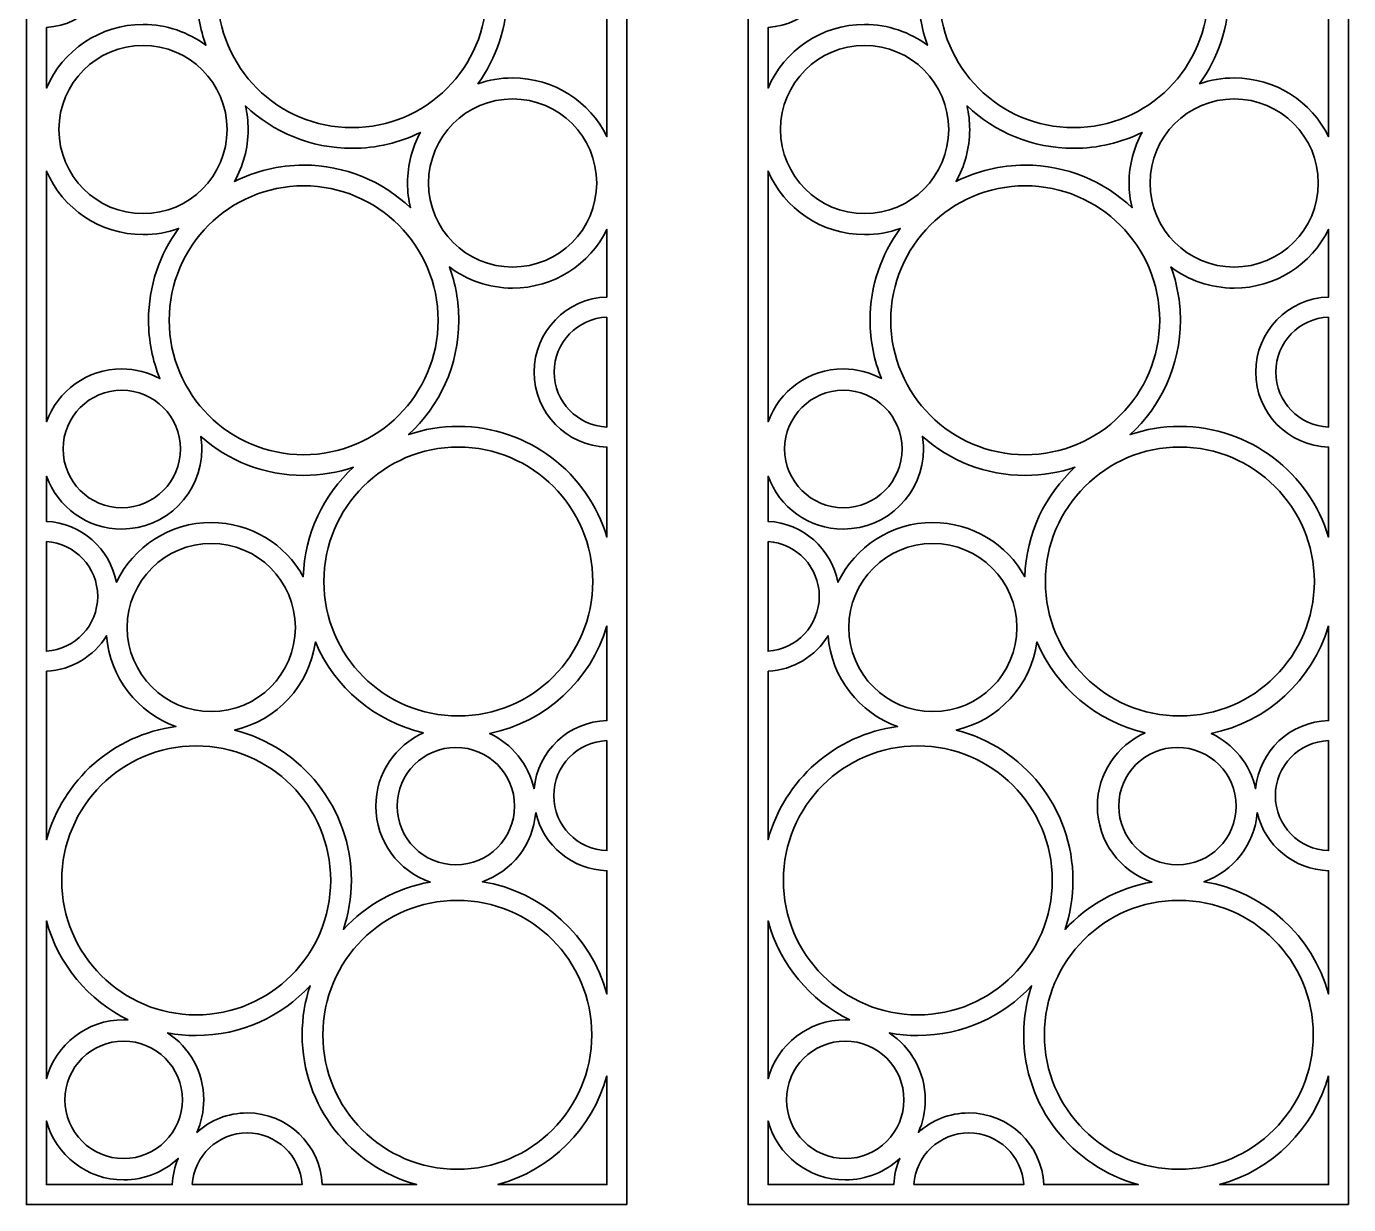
# Model space of a CAD drawing. Header units: centimetres. Extents: x -12.3 to -1.9, y -9.5 to 9.5.
# Drawn here: x -12.31 to -1.85, y -9.5 to -0.18 of the extents above; entities that cross this region are included whole.
import ezdxf

# ---------------------------------------------------------------- set-up
doc = ezdxf.new("R2010")
doc.units = ezdxf.units.CM
doc.header["$MEASUREMENT"] = 0
doc.layers.add('layer 1', color=7, linetype='Continuous')

msp = doc.modelspace()

# ---------------------------------------------------------------- linework, layer by layer
at = {"layer": 'layer 1', "color": 250, "lineweight": 35}
for points, knots in [([(-7.55811, -9.50001), (-7.55811, -9.50001), (-12.30811, -9.50001), (-12.30811, -9.50001), (-12.30811, -9.50001), (-12.30811, -9.50001), (-12.30811, 9.5), (-12.30811, 9.5), (-12.30811, 9.5), (-12.30811, 9.5), (-7.55811, 9.5), (-7.55811, 9.5), (-7.55811, 9.5), (-7.55811, 9.5), (-7.55811, -9.50001), (-7.55811, -9.50001)], [0, 0, 0, 0, 0.2, 0.2, 0.2, 0.2, 0.4, 0.4, 0.4, 0.4, 0.6, 0.6, 0.6, 0.6, 1, 1, 1, 1]), ([(-10.96457, 0.89737), (-11.53195, 0.89737), (-12.00944, 1.2827), (-12.14977, 1.80586), (-12.14977, 1.80586), (-12.14977, 1.80586), (-12.14977, 0.99446), (-12.14977, 0.99446), (-12.14977, 0.99446), (-11.84077, 0.97366), (-11.59647, 0.71638), (-11.59647, 0.40211), (-11.59647, 0.40211), (-11.59647, 0.08784), (-11.84077, -0.16944), (-12.14977, -0.19024), (-12.14977, -0.19024), (-12.14977, -0.19024), (-12.14977, -0.66884), (-12.14977, -0.66884), (-12.14977, -0.66884), (-12.02241, -0.37312), (-11.72836, -0.16602), (-11.38601, -0.16602), (-11.38601, -0.16602), (-11.19952, -0.16602), (-11.02736, -0.22746), (-10.88866, -0.3312), (-10.88866, -0.3312), (-10.93469, -0.20229), (-10.95983, -0.06344), (-10.95983, 0.08127), (-10.95983, 0.08127), (-10.95983, 0.4227), (-10.82026, 0.73158), (-10.59512, 0.95404), (-10.59512, 0.95404), (-10.71172, 0.91724), (-10.83583, 0.89737), (-10.96457, 0.89737)], [0, 0, 0, 0, 0.09090909, 0.09090909, 0.09090909, 0.09090909, 0.18181818, 0.18181818, 0.18181818, 0.18181818, 0.27272727, 0.27272727, 0.27272727, 0.27272727, 0.36363636, 0.36363636, 0.36363636, 0.36363636, 0.45454545, 0.45454545, 0.45454545, 0.45454545, 0.54545455, 0.54545455, 0.54545455, 0.54545455, 0.63636364, 0.63636364, 0.63636364, 0.63636364, 0.72727273, 0.72727273, 0.72727273, 0.72727273, 0.81818182, 0.81818182, 0.81818182, 0.81818182, 1, 1, 1, 1]), ([(-9.73274, -0.9822), (-10.31998, -0.9822), (-10.79622, -0.50597), (-10.79622, 0.08127), (-10.79622, 0.08127), (-10.79622, 0.66851), (-10.31998, 1.14474), (-9.73274, 1.14474), (-9.73274, 1.14474), (-9.1455, 1.14474), (-8.66927, 0.66851), (-8.66927, 0.08127), (-8.66927, 0.08127), (-8.66927, -0.50597), (-9.1455, -0.9822), (-9.73274, -0.9822)], [0, 0, 0, 0, 0.2, 0.2, 0.2, 0.2, 0.4, 0.4, 0.4, 0.4, 0.6, 0.6, 0.6, 0.6, 1, 1, 1, 1]), ([(-8.29112, 0.48226), (-8.40531, 0.48226), (-8.51245, 0.51251), (-8.60498, 0.56542), (-8.60498, 0.56542), (-8.5411, 0.41686), (-8.50566, 0.25321), (-8.50566, 0.08127), (-8.50566, 0.08127), (-8.50566, -0.18616), (-8.59131, -0.43359), (-8.73659, -0.63521), (-8.73659, -0.63521), (-8.65079, -0.60525), (-8.55861, -0.58891), (-8.46261, -0.58891), (-8.46261, -0.58891), (-8.13517, -0.58891), (-7.85194, -0.77836), (-7.71644, -1.05358), (-7.71644, -1.05358), (-7.71644, -1.05358), (-7.71644, 0.84918), (-7.71644, 0.84918), (-7.71644, 0.84918), (-7.81707, 0.63254), (-8.03656, 0.48226), (-8.29112, 0.48226)], [0, 0, 0, 0, 0.125, 0.125, 0.125, 0.125, 0.25, 0.25, 0.25, 0.25, 0.375, 0.375, 0.375, 0.375, 0.5, 0.5, 0.5, 0.5, 0.625, 0.625, 0.625, 0.625, 0.75, 0.75, 0.75, 0.75, 1, 1, 1, 1]), ([(-11.38601, -1.66227), (-11.75321, -1.66227), (-12.05101, -1.36448), (-12.05101, -0.99727), (-12.05101, -0.99727), (-12.05101, -0.63006), (-11.75321, -0.33227), (-11.38601, -0.33227), (-11.38601, -0.33227), (-11.0188, -0.33227), (-10.72101, -0.63006), (-10.72101, -0.99727), (-10.72101, -0.99727), (-10.72101, -1.36448), (-11.0188, -1.66227), (-11.38601, -1.66227)], [0, 0, 0, 0, 0.2, 0.2, 0.2, 0.2, 0.4, 0.4, 0.4, 0.4, 0.6, 0.6, 0.6, 0.6, 1, 1, 1, 1]), ([(-9.73274, -1.14582), (-10.05929, -1.14582), (-10.35605, -1.01816), (-10.57593, -0.81009), (-10.57593, -0.81009), (-10.56208, -0.87025), (-10.55476, -0.93291), (-10.55476, -0.99727), (-10.55476, -0.99727), (-10.55476, -1.14643), (-10.5941, -1.28641), (-10.66291, -1.40744), (-10.66291, -1.40744), (-10.49808, -1.3251), (-10.31217, -1.27869), (-10.11542, -1.27869), (-10.11542, -1.27869), (-9.78807, -1.27869), (-9.49063, -1.40696), (-9.27059, -1.61595), (-9.27059, -1.61595), (-9.28576, -1.55316), (-9.29386, -1.48761), (-9.29386, -1.42016), (-9.29386, -1.42016), (-9.29386, -1.27514), (-9.25666, -1.13878), (-9.19134, -1.02009), (-9.19134, -1.02009), (-9.35465, -1.10056), (-9.53841, -1.14582), (-9.73274, -1.14582)], [0, 0, 0, 0, 0.11111111, 0.11111111, 0.11111111, 0.11111111, 0.22222222, 0.22222222, 0.22222222, 0.22222222, 0.33333333, 0.33333333, 0.33333333, 0.33333333, 0.44444444, 0.44444444, 0.44444444, 0.44444444, 0.55555556, 0.55555556, 0.55555556, 0.55555556, 0.66666667, 0.66666667, 0.66666667, 0.66666667, 0.77777778, 0.77777778, 0.77777778, 0.77777778, 1, 1, 1, 1]), ([(-8.46261, -2.08516), (-8.82981, -2.08516), (-9.12761, -1.78737), (-9.12761, -1.42016), (-9.12761, -1.42016), (-9.12761, -1.05296), (-8.82981, -0.75516), (-8.46261, -0.75516), (-8.46261, -0.75516), (-8.0954, -0.75516), (-7.79761, -1.05296), (-7.79761, -1.42016), (-7.79761, -1.42016), (-7.79761, -1.78737), (-8.0954, -2.08516), (-8.46261, -2.08516)], [0, 0, 0, 0, 0.2, 0.2, 0.2, 0.2, 0.4, 0.4, 0.4, 0.4, 0.6, 0.6, 0.6, 0.6, 1, 1, 1, 1]), ([(-11.38601, -1.82852), (-11.72836, -1.82852), (-12.02241, -1.62142), (-12.14977, -1.32571), (-12.14977, -1.32571), (-12.14977, -1.32571), (-12.14977, -3.30899), (-12.14977, -3.30899), (-12.14977, -3.30899), (-12.06172, -3.06506), (-11.82816, -2.89064), (-11.55391, -2.89064), (-11.55391, -2.89064), (-11.44496, -2.89064), (-11.34242, -2.91817), (-11.25289, -2.96665), (-11.25289, -2.96665), (-11.31064, -2.82435), (-11.3425, -2.66878), (-11.3425, -2.50577), (-11.3425, -2.50577), (-11.3425, -2.23403), (-11.25407, -1.98291), (-11.10448, -1.77957), (-11.10448, -1.77957), (-11.1924, -1.81123), (-11.28719, -1.82852), (-11.38601, -1.82852)], [0, 0, 0, 0, 0.125, 0.125, 0.125, 0.125, 0.25, 0.25, 0.25, 0.25, 0.375, 0.375, 0.375, 0.375, 0.5, 0.5, 0.5, 0.5, 0.625, 0.625, 0.625, 0.625, 0.75, 0.75, 0.75, 0.75, 1, 1, 1, 1]), ([(-10.11542, -3.56924), (-10.70266, -3.56924), (-11.17889, -3.09301), (-11.17889, -2.50577), (-11.17889, -2.50577), (-11.17889, -1.91853), (-10.70266, -1.4423), (-10.11542, -1.4423), (-10.11542, -1.4423), (-9.52818, -1.4423), (-9.05195, -1.91853), (-9.05195, -2.50577), (-9.05195, -2.50577), (-9.05195, -3.09301), (-9.52818, -3.56924), (-10.11542, -3.56924)], [0, 0, 0, 0, 0.2, 0.2, 0.2, 0.2, 0.4, 0.4, 0.4, 0.4, 0.6, 0.6, 0.6, 0.6, 1, 1, 1, 1]), ([(-8.46261, -2.25141), (-8.65036, -2.25141), (-8.82357, -2.18911), (-8.96275, -2.08409), (-8.96275, -2.08409), (-8.91461, -2.21559), (-8.88834, -2.35762), (-8.88834, -2.50577), (-8.88834, -2.50577), (-8.88834, -2.86348), (-9.04152, -3.18545), (-9.28581, -3.40977), (-9.28581, -3.40977), (-9.16226, -3.36794), (-9.02992, -3.34519), (-8.89227, -3.34519), (-8.89227, -3.34519), (-8.33692, -3.34519), (-7.86769, -3.71436), (-7.71644, -4.2206), (-7.71644, -4.2206), (-7.71644, -4.2206), (-7.71644, -3.50923), (-7.71644, -3.50923), (-7.71644, -3.50923), (-8.03609, -3.49983), (-8.29242, -3.23768), (-8.29242, -2.91576), (-8.29242, -2.91576), (-8.29242, -2.59384), (-8.03609, -2.3317), (-7.71644, -2.3223), (-7.71644, -2.3223), (-7.71644, -2.3223), (-7.71644, -1.78676), (-7.71644, -1.78676), (-7.71644, -1.78676), (-7.85194, -2.06197), (-8.13517, -2.25141), (-8.46261, -2.25141)], [0, 0, 0, 0, 0.09090909, 0.09090909, 0.09090909, 0.09090909, 0.18181818, 0.18181818, 0.18181818, 0.18181818, 0.27272727, 0.27272727, 0.27272727, 0.27272727, 0.36363636, 0.36363636, 0.36363636, 0.36363636, 0.45454545, 0.45454545, 0.45454545, 0.45454545, 0.54545455, 0.54545455, 0.54545455, 0.54545455, 0.63636364, 0.63636364, 0.63636364, 0.63636364, 0.72727273, 0.72727273, 0.72727273, 0.72727273, 0.81818182, 0.81818182, 0.81818182, 0.81818182, 1, 1, 1, 1]), ([(-7.71644, -2.48074), (-7.94864, -2.49007), (-8.13409, -2.68128), (-8.13409, -2.91576), (-8.13409, -2.91576), (-8.13409, -3.15024), (-7.94864, -3.34146), (-7.71644, -3.35079), (-7.71644, -3.35079), (-7.71644, -3.35079), (-7.71644, -2.48074), (-7.71644, -2.48074)], [0, 0, 0, 0, 0.25, 0.25, 0.25, 0.25, 0.5, 0.5, 0.5, 0.5, 1, 1, 1, 1]), ([(-11.55391, -3.98842), (-11.81037, -3.98842), (-12.01835, -3.78044), (-12.01835, -3.52397), (-12.01835, -3.52397), (-12.01835, -3.26751), (-11.81037, -3.05953), (-11.55391, -3.05953), (-11.55391, -3.05953), (-11.29745, -3.05953), (-11.08947, -3.26751), (-11.08947, -3.52397), (-11.08947, -3.52397), (-11.08947, -3.78044), (-11.29745, -3.98842), (-11.55391, -3.98842)], [0, 0, 0, 0, 0.2, 0.2, 0.2, 0.2, 0.4, 0.4, 0.4, 0.4, 0.6, 0.6, 0.6, 0.6, 1, 1, 1, 1]), ([(-10.11542, -3.73286), (-10.42722, -3.73286), (-10.71184, -3.61644), (-10.92833, -3.42479), (-10.92833, -3.42479), (-10.92324, -3.45711), (-10.92058, -3.49023), (-10.92058, -3.52397), (-10.92058, -3.52397), (-10.92058, -3.8737), (-11.20419, -4.15731), (-11.55391, -4.15731), (-11.55391, -4.15731), (-11.82816, -4.15731), (-12.06172, -3.98289), (-12.14977, -3.73896), (-12.14977, -3.73896), (-12.14977, -3.73896), (-12.14977, -4.09654), (-12.14977, -4.09654), (-12.14977, -4.09654), (-11.87345, -4.1104), (-11.64687, -4.31327), (-11.59665, -4.57844), (-11.59665, -4.57844), (-11.46291, -4.29844), (-11.17711, -4.10492), (-10.84617, -4.10492), (-10.84617, -4.10492), (-10.53311, -4.10492), (-10.26046, -4.27811), (-10.11869, -4.53384), (-10.11869, -4.53384), (-10.10815, -4.1916), (-9.95739, -3.88462), (-9.72196, -3.66839), (-9.72196, -3.66839), (-9.84547, -3.7102), (-9.97781, -3.73286), (-10.11542, -3.73286)], [0, 0, 0, 0, 0.09090909, 0.09090909, 0.09090909, 0.09090909, 0.18181818, 0.18181818, 0.18181818, 0.18181818, 0.27272727, 0.27272727, 0.27272727, 0.27272727, 0.36363636, 0.36363636, 0.36363636, 0.36363636, 0.45454545, 0.45454545, 0.45454545, 0.45454545, 0.54545455, 0.54545455, 0.54545455, 0.54545455, 0.63636364, 0.63636364, 0.63636364, 0.63636364, 0.72727273, 0.72727273, 0.72727273, 0.72727273, 0.81818182, 0.81818182, 0.81818182, 0.81818182, 1, 1, 1, 1]), ([(-8.89227, -5.63575), (-9.47951, -5.63575), (-9.95574, -5.15952), (-9.95574, -4.57228), (-9.95574, -4.57228), (-9.95574, -3.98504), (-9.47951, -3.50881), (-8.89227, -3.50881), (-8.89227, -3.50881), (-8.30503, -3.50881), (-7.8288, -3.98504), (-7.8288, -4.57228), (-7.8288, -4.57228), (-7.8288, -5.15952), (-8.30503, -5.63575), (-8.89227, -5.63575)], [0, 0, 0, 0, 0.2, 0.2, 0.2, 0.2, 0.4, 0.4, 0.4, 0.4, 0.6, 0.6, 0.6, 0.6, 1, 1, 1, 1]), ([(-12.14977, -4.25518), (-11.92343, -4.2707), (-11.74456, -4.45925), (-11.74456, -4.68953), (-11.74456, -4.68953), (-11.74456, -4.91981), (-11.92343, -5.10837), (-12.14977, -5.12389), (-12.14977, -5.12389), (-12.14977, -5.12389), (-12.14977, -4.25518), (-12.14977, -4.25518)], [0, 0, 0, 0, 0.25, 0.25, 0.25, 0.25, 0.5, 0.5, 0.5, 0.5, 1, 1, 1, 1]), ([(-10.84617, -5.60117), (-11.21337, -5.60117), (-11.51117, -5.30338), (-11.51117, -4.93617), (-11.51117, -4.93617), (-11.51117, -4.56896), (-11.21337, -4.27117), (-10.84617, -4.27117), (-10.84617, -4.27117), (-10.47896, -4.27117), (-10.18117, -4.56896), (-10.18117, -4.93617), (-10.18117, -4.93617), (-10.18117, -5.30338), (-10.47896, -5.60117), (-10.84617, -5.60117)], [0, 0, 0, 0, 0.2, 0.2, 0.2, 0.2, 0.4, 0.4, 0.4, 0.4, 0.6, 0.6, 0.6, 0.6, 1, 1, 1, 1]), ([(-12.14977, -5.28252), (-11.94904, -5.27246), (-11.77456, -5.16263), (-11.67486, -5.00165), (-11.67486, -5.00165), (-11.64894, -5.33406), (-11.42738, -5.61162), (-11.12526, -5.71933), (-11.12526, -5.71933), (-11.61995, -5.78379), (-12.0221, -6.14301), (-12.14977, -6.61493), (-12.14977, -6.61493), (-12.14977, -6.61493), (-12.14977, -5.28252), (-12.14977, -5.28252)], [0, 0, 0, 0, 0.2, 0.2, 0.2, 0.2, 0.4, 0.4, 0.4, 0.4, 0.6, 0.6, 0.6, 0.6, 1, 1, 1, 1]), ([(-7.71644, -4.92396), (-7.84455, -5.35275), (-8.20078, -5.68319), (-8.64425, -5.77427), (-8.64425, -5.77427), (-8.46807, -5.85644), (-8.33594, -6.0173), (-8.2931, -6.21165), (-8.2931, -6.21165), (-8.26618, -5.91392), (-8.01941, -5.67953), (-7.71644, -5.6722), (-7.71644, -5.6722), (-7.71644, -5.6722), (-7.71644, -4.92396), (-7.71644, -4.92396)], [0, 0, 0, 0, 0.2, 0.2, 0.2, 0.2, 0.4, 0.4, 0.4, 0.4, 0.6, 0.6, 0.6, 0.6, 1, 1, 1, 1]), ([(-9.1663, -5.7686), (-9.5534, -5.68026), (-9.87088, -5.40883), (-10.02272, -5.05028), (-10.02272, -5.05028), (-10.06997, -5.39421), (-10.32767, -5.67112), (-10.6617, -5.74684), (-10.6617, -5.74684), (-10.13089, -5.88198), (-9.73817, -6.36322), (-9.73817, -6.93604), (-9.73817, -6.93604), (-9.73817, -7.07167), (-9.76024, -7.20215), (-9.80089, -7.32414), (-9.80089, -7.32414), (-9.62263, -7.13155), (-9.38341, -6.99619), (-9.11391, -6.94884), (-9.11391, -6.94884), (-9.36442, -6.86439), (-9.54488, -6.6275), (-9.54488, -6.34854), (-9.54488, -6.34854), (-9.54488, -6.08945), (-9.38919, -5.86668), (-9.1663, -5.7686)], [0, 0, 0, 0, 0.125, 0.125, 0.125, 0.125, 0.25, 0.25, 0.25, 0.25, 0.375, 0.375, 0.375, 0.375, 0.5, 0.5, 0.5, 0.5, 0.625, 0.625, 0.625, 0.625, 0.75, 0.75, 0.75, 0.75, 1, 1, 1, 1]), ([(-7.71644, -5.83062), (-7.95011, -5.83834), (-8.13725, -6.03023), (-8.13725, -6.26577), (-8.13725, -6.26577), (-8.13725, -6.50131), (-7.95011, -6.6932), (-7.71644, -6.70091), (-7.71644, -6.70091), (-7.71644, -6.70091), (-7.71644, -5.83062), (-7.71644, -5.83062)], [0, 0, 0, 0, 0.25, 0.25, 0.25, 0.25, 0.5, 0.5, 0.5, 0.5, 1, 1, 1, 1]), ([(-10.96525, -7.99951), (-11.55249, -7.99951), (-12.02872, -7.52328), (-12.02872, -6.93604), (-12.02872, -6.93604), (-12.02872, -6.3488), (-11.55249, -5.87256), (-10.96525, -5.87256), (-10.96525, -5.87256), (-10.37801, -5.87256), (-9.90178, -6.3488), (-9.90178, -6.93604), (-9.90178, -6.93604), (-9.90178, -7.52328), (-10.37801, -7.99951), (-10.96525, -7.99951)], [0, 0, 0, 0, 0.2, 0.2, 0.2, 0.2, 0.4, 0.4, 0.4, 0.4, 0.6, 0.6, 0.6, 0.6, 1, 1, 1, 1]), ([(-8.91155, -6.81299), (-9.16801, -6.81299), (-9.37599, -6.60501), (-9.37599, -6.34854), (-9.37599, -6.34854), (-9.37599, -6.09208), (-9.16801, -5.8841), (-8.91155, -5.8841), (-8.91155, -5.8841), (-8.65508, -5.8841), (-8.4471, -6.09208), (-8.4471, -6.34854), (-8.4471, -6.34854), (-8.4471, -6.60501), (-8.65508, -6.81299), (-8.91155, -6.81299)], [0, 0, 0, 0, 0.2, 0.2, 0.2, 0.2, 0.4, 0.4, 0.4, 0.4, 0.6, 0.6, 0.6, 0.6, 1, 1, 1, 1]), ([(-8.2803, -6.40003), (-8.30073, -6.65369), (-8.47067, -6.86518), (-8.70191, -6.9463), (-8.70191, -6.9463), (-8.22578, -7.02373), (-7.84155, -7.37524), (-7.71644, -7.83362), (-7.71644, -7.83362), (-7.71644, -7.83362), (-7.71644, -6.85933), (-7.71644, -6.85933), (-7.71644, -6.85933), (-7.99165, -6.85268), (-8.22049, -6.65868), (-8.2803, -6.40003)], [0, 0, 0, 0, 0.2, 0.2, 0.2, 0.2, 0.4, 0.4, 0.4, 0.4, 0.6, 0.6, 0.6, 0.6, 1, 1, 1, 1]), ([(-8.90026, -9.22083), (-9.4875, -9.22083), (-9.96373, -8.7446), (-9.96373, -8.15736), (-9.96373, -8.15736), (-9.96373, -7.57012), (-9.4875, -7.09389), (-8.90026, -7.09389), (-8.90026, -7.09389), (-8.31302, -7.09389), (-7.83678, -7.57012), (-7.83678, -8.15736), (-7.83678, -8.15736), (-7.83678, -8.7446), (-8.31302, -9.22083), (-8.90026, -9.22083)], [0, 0, 0, 0, 0.2, 0.2, 0.2, 0.2, 0.4, 0.4, 0.4, 0.4, 0.6, 0.6, 0.6, 0.6, 1, 1, 1, 1]), ([(-11.5029, -8.03926), (-11.81751, -7.88563), (-12.05664, -7.60136), (-12.14977, -7.25715), (-12.14977, -7.25715), (-12.14977, -7.25715), (-12.14977, -8.50324), (-12.14977, -8.50324), (-12.14977, -8.50324), (-12.07604, -8.23519), (-11.83055, -8.03821), (-11.5391, -8.03821), (-11.5391, -8.03821), (-11.52695, -8.03821), (-11.51488, -8.03859), (-11.5029, -8.03926)], [0, 0, 0, 0, 0.2, 0.2, 0.2, 0.2, 0.4, 0.4, 0.4, 0.4, 0.6, 0.6, 0.6, 0.6, 1, 1, 1, 1]), ([(-10.96525, -8.16312), (-11.04248, -8.16312), (-11.11803, -8.15591), (-11.19131, -8.14225), (-11.19131, -8.14225), (-11.01933, -8.2555), (-10.90577, -8.45027), (-10.90577, -8.67154), (-10.90577, -8.67154), (-10.90577, -8.76321), (-10.92528, -8.85032), (-10.96034, -8.92899), (-10.96034, -8.92899), (-10.85497, -8.8335), (-10.7152, -8.7753), (-10.56183, -8.7753), (-10.56183, -8.7753), (-10.24314, -8.7753), (-9.98304, -9.02652), (-9.96873, -9.34168), (-9.96873, -9.34168), (-9.96873, -9.34168), (-9.22214, -9.34168), (-9.22214, -9.34168), (-9.22214, -9.34168), (-9.74362, -9.20022), (-10.12734, -8.72355), (-10.12734, -8.15736), (-10.12734, -8.15736), (-10.12734, -8.02172), (-10.10528, -7.89123), (-10.06461, -7.76925), (-10.06461, -7.76925), (-10.28876, -8.01144), (-10.60931, -8.16312), (-10.96525, -8.16312)], [0, 0, 0, 0, 0.1, 0.1, 0.1, 0.1, 0.2, 0.2, 0.2, 0.2, 0.3, 0.3, 0.3, 0.3, 0.4, 0.4, 0.4, 0.4, 0.5, 0.5, 0.5, 0.5, 0.6, 0.6, 0.6, 0.6, 0.7, 0.7, 0.7, 0.7, 0.8, 0.8, 0.8, 0.8, 1, 1, 1, 1]), ([(-11.5391, -9.13599), (-11.79557, -9.13599), (-12.00355, -8.928), (-12.00355, -8.67154), (-12.00355, -8.67154), (-12.00355, -8.41508), (-11.79557, -8.2071), (-11.5391, -8.2071), (-11.5391, -8.2071), (-11.28264, -8.2071), (-11.07466, -8.41508), (-11.07466, -8.67154), (-11.07466, -8.67154), (-11.07466, -8.928), (-11.28264, -9.13599), (-11.5391, -9.13599)], [0, 0, 0, 0, 0.2, 0.2, 0.2, 0.2, 0.4, 0.4, 0.4, 0.4, 0.6, 0.6, 0.6, 0.6, 1, 1, 1, 1]), ([(-7.71644, -8.4811), (-7.83053, -8.89911), (-8.16012, -9.22821), (-8.57837, -9.34168), (-8.57837, -9.34168), (-8.57837, -9.34168), (-7.71644, -9.34168), (-7.71644, -9.34168), (-7.71644, -9.34168), (-7.71644, -9.34168), (-7.71644, -8.4811), (-7.71644, -8.4811)], [0, 0, 0, 0, 0.25, 0.25, 0.25, 0.25, 0.5, 0.5, 0.5, 0.5, 1, 1, 1, 1]), ([(-11.5391, -9.30487), (-11.83055, -9.30487), (-12.07604, -9.10789), (-12.14977, -8.83985), (-12.14977, -8.83985), (-12.14977, -8.83985), (-12.14977, -9.34168), (-12.14977, -9.34168), (-12.14977, -9.34168), (-12.14977, -9.34168), (-11.15493, -9.34168), (-11.15493, -9.34168), (-11.15493, -9.34168), (-11.15161, -9.26858), (-11.13505, -9.19892), (-11.10761, -9.13505), (-11.10761, -9.13505), (-11.22071, -9.24039), (-11.37238, -9.30487), (-11.5391, -9.30487)], [0, 0, 0, 0, 0.16666667, 0.16666667, 0.16666667, 0.16666667, 0.33333333, 0.33333333, 0.33333333, 0.33333333, 0.5, 0.5, 0.5, 0.5, 0.66666667, 0.66666667, 0.66666667, 0.66666667, 1, 1, 1, 1]), ([(-10.99636, -9.34168), (-10.98223, -9.11399), (-10.79307, -8.93363), (-10.56183, -8.93363), (-10.56183, -8.93363), (-10.33059, -8.93363), (-10.14143, -9.11399), (-10.12729, -9.34168), (-10.12729, -9.34168), (-10.12729, -9.34168), (-10.99636, -9.34168), (-10.99636, -9.34168)], [0, 0, 0, 0, 0.25, 0.25, 0.25, 0.25, 0.5, 0.5, 0.5, 0.5, 1, 1, 1, 1])]:
    msp.add_open_spline(points, degree=3, knots=knots, dxfattribs=at)
at = {"layer": 'layer 1', "color": 7, "lineweight": 35}
for points, knots in [([(-1.85082, -9.50001), (-1.85082, -9.50001), (-6.60082, -9.50001), (-6.60082, -9.50001), (-6.60082, -9.50001), (-6.60082, -9.50001), (-6.60082, 9.5), (-6.60082, 9.5), (-6.60082, 9.5), (-6.60082, 9.5), (-1.85082, 9.5), (-1.85082, 9.5), (-1.85082, 9.5), (-1.85082, 9.5), (-1.85082, -9.50001), (-1.85082, -9.50001)], [0, 0, 0, 0, 0.2, 0.2, 0.2, 0.2, 0.4, 0.4, 0.4, 0.4, 0.6, 0.6, 0.6, 0.6, 1, 1, 1, 1]), ([(-5.25728, 0.89737), (-5.82466, 0.89737), (-6.30215, 1.2827), (-6.44248, 1.80586), (-6.44248, 1.80586), (-6.44248, 1.80586), (-6.44248, 0.99446), (-6.44248, 0.99446), (-6.44248, 0.99446), (-6.13348, 0.97366), (-5.88918, 0.71638), (-5.88918, 0.40211), (-5.88918, 0.40211), (-5.88918, 0.08784), (-6.13348, -0.16944), (-6.44248, -0.19024), (-6.44248, -0.19024), (-6.44248, -0.19024), (-6.44248, -0.66884), (-6.44248, -0.66884), (-6.44248, -0.66884), (-6.31512, -0.37312), (-6.02107, -0.16602), (-5.67872, -0.16602), (-5.67872, -0.16602), (-5.49223, -0.16602), (-5.32007, -0.22746), (-5.18137, -0.3312), (-5.18137, -0.3312), (-5.2274, -0.20229), (-5.25254, -0.06344), (-5.25254, 0.08127), (-5.25254, 0.08127), (-5.25254, 0.4227), (-5.11297, 0.73158), (-4.88783, 0.95404), (-4.88783, 0.95404), (-5.00443, 0.91724), (-5.12854, 0.89737), (-5.25728, 0.89737)], [0, 0, 0, 0, 0.09090909, 0.09090909, 0.09090909, 0.09090909, 0.18181818, 0.18181818, 0.18181818, 0.18181818, 0.27272727, 0.27272727, 0.27272727, 0.27272727, 0.36363636, 0.36363636, 0.36363636, 0.36363636, 0.45454545, 0.45454545, 0.45454545, 0.45454545, 0.54545455, 0.54545455, 0.54545455, 0.54545455, 0.63636364, 0.63636364, 0.63636364, 0.63636364, 0.72727273, 0.72727273, 0.72727273, 0.72727273, 0.81818182, 0.81818182, 0.81818182, 0.81818182, 1, 1, 1, 1]), ([(-4.02545, -0.9822), (-4.61269, -0.9822), (-5.08893, -0.50597), (-5.08893, 0.08127), (-5.08893, 0.08127), (-5.08893, 0.66851), (-4.61269, 1.14474), (-4.02545, 1.14474), (-4.02545, 1.14474), (-3.43821, 1.14474), (-2.96198, 0.66851), (-2.96198, 0.08127), (-2.96198, 0.08127), (-2.96198, -0.50597), (-3.43821, -0.9822), (-4.02545, -0.9822)], [0, 0, 0, 0, 0.2, 0.2, 0.2, 0.2, 0.4, 0.4, 0.4, 0.4, 0.6, 0.6, 0.6, 0.6, 1, 1, 1, 1]), ([(-2.58383, 0.48226), (-2.69802, 0.48226), (-2.80516, 0.51251), (-2.89769, 0.56542), (-2.89769, 0.56542), (-2.83381, 0.41686), (-2.79837, 0.25321), (-2.79837, 0.08127), (-2.79837, 0.08127), (-2.79837, -0.18616), (-2.88402, -0.43359), (-3.0293, -0.63521), (-3.0293, -0.63521), (-2.9435, -0.60525), (-2.85132, -0.58891), (-2.75532, -0.58891), (-2.75532, -0.58891), (-2.42788, -0.58891), (-2.14465, -0.77836), (-2.00915, -1.05358), (-2.00915, -1.05358), (-2.00915, -1.05358), (-2.00915, 0.84918), (-2.00915, 0.84918), (-2.00915, 0.84918), (-2.10978, 0.63254), (-2.32927, 0.48226), (-2.58383, 0.48226)], [0, 0, 0, 0, 0.125, 0.125, 0.125, 0.125, 0.25, 0.25, 0.25, 0.25, 0.375, 0.375, 0.375, 0.375, 0.5, 0.5, 0.5, 0.5, 0.625, 0.625, 0.625, 0.625, 0.75, 0.75, 0.75, 0.75, 1, 1, 1, 1]), ([(-5.67872, -1.66227), (-6.04592, -1.66227), (-6.34372, -1.36448), (-6.34372, -0.99727), (-6.34372, -0.99727), (-6.34372, -0.63006), (-6.04592, -0.33227), (-5.67872, -0.33227), (-5.67872, -0.33227), (-5.31151, -0.33227), (-5.01372, -0.63006), (-5.01372, -0.99727), (-5.01372, -0.99727), (-5.01372, -1.36448), (-5.31151, -1.66227), (-5.67872, -1.66227)], [0, 0, 0, 0, 0.2, 0.2, 0.2, 0.2, 0.4, 0.4, 0.4, 0.4, 0.6, 0.6, 0.6, 0.6, 1, 1, 1, 1]), ([(-4.02545, -1.14582), (-4.352, -1.14582), (-4.64876, -1.01816), (-4.86864, -0.81009), (-4.86864, -0.81009), (-4.85479, -0.87025), (-4.84747, -0.93291), (-4.84747, -0.99727), (-4.84747, -0.99727), (-4.84747, -1.14643), (-4.88681, -1.28641), (-4.95562, -1.40744), (-4.95562, -1.40744), (-4.79079, -1.3251), (-4.60488, -1.27869), (-4.40813, -1.27869), (-4.40813, -1.27869), (-4.08078, -1.27869), (-3.78334, -1.40696), (-3.5633, -1.61595), (-3.5633, -1.61595), (-3.57847, -1.55316), (-3.58657, -1.48761), (-3.58657, -1.42016), (-3.58657, -1.42016), (-3.58657, -1.27514), (-3.54937, -1.13878), (-3.48405, -1.02009), (-3.48405, -1.02009), (-3.64736, -1.10056), (-3.83112, -1.14582), (-4.02545, -1.14582)], [0, 0, 0, 0, 0.11111111, 0.11111111, 0.11111111, 0.11111111, 0.22222222, 0.22222222, 0.22222222, 0.22222222, 0.33333333, 0.33333333, 0.33333333, 0.33333333, 0.44444444, 0.44444444, 0.44444444, 0.44444444, 0.55555556, 0.55555556, 0.55555556, 0.55555556, 0.66666667, 0.66666667, 0.66666667, 0.66666667, 0.77777778, 0.77777778, 0.77777778, 0.77777778, 1, 1, 1, 1]), ([(-2.75532, -2.08516), (-3.12252, -2.08516), (-3.42032, -1.78737), (-3.42032, -1.42016), (-3.42032, -1.42016), (-3.42032, -1.05296), (-3.12252, -0.75516), (-2.75532, -0.75516), (-2.75532, -0.75516), (-2.38811, -0.75516), (-2.09032, -1.05296), (-2.09032, -1.42016), (-2.09032, -1.42016), (-2.09032, -1.78737), (-2.38811, -2.08516), (-2.75532, -2.08516)], [0, 0, 0, 0, 0.2, 0.2, 0.2, 0.2, 0.4, 0.4, 0.4, 0.4, 0.6, 0.6, 0.6, 0.6, 1, 1, 1, 1]), ([(-5.67872, -1.82852), (-6.02107, -1.82852), (-6.31512, -1.62142), (-6.44248, -1.32571), (-6.44248, -1.32571), (-6.44248, -1.32571), (-6.44248, -3.30899), (-6.44248, -3.30899), (-6.44248, -3.30899), (-6.35443, -3.06506), (-6.12087, -2.89064), (-5.84662, -2.89064), (-5.84662, -2.89064), (-5.73767, -2.89064), (-5.63513, -2.91817), (-5.5456, -2.96665), (-5.5456, -2.96665), (-5.60335, -2.82435), (-5.63521, -2.66878), (-5.63521, -2.50577), (-5.63521, -2.50577), (-5.63521, -2.23403), (-5.54678, -1.98291), (-5.39719, -1.77957), (-5.39719, -1.77957), (-5.48511, -1.81123), (-5.5799, -1.82852), (-5.67872, -1.82852)], [0, 0, 0, 0, 0.125, 0.125, 0.125, 0.125, 0.25, 0.25, 0.25, 0.25, 0.375, 0.375, 0.375, 0.375, 0.5, 0.5, 0.5, 0.5, 0.625, 0.625, 0.625, 0.625, 0.75, 0.75, 0.75, 0.75, 1, 1, 1, 1]), ([(-4.40813, -3.56924), (-4.99537, -3.56924), (-5.4716, -3.09301), (-5.4716, -2.50577), (-5.4716, -2.50577), (-5.4716, -1.91853), (-4.99537, -1.4423), (-4.40813, -1.4423), (-4.40813, -1.4423), (-3.82089, -1.4423), (-3.34466, -1.91853), (-3.34466, -2.50577), (-3.34466, -2.50577), (-3.34466, -3.09301), (-3.82089, -3.56924), (-4.40813, -3.56924)], [0, 0, 0, 0, 0.2, 0.2, 0.2, 0.2, 0.4, 0.4, 0.4, 0.4, 0.6, 0.6, 0.6, 0.6, 1, 1, 1, 1]), ([(-2.75532, -2.25141), (-2.94307, -2.25141), (-3.11628, -2.18911), (-3.25546, -2.08409), (-3.25546, -2.08409), (-3.20732, -2.21559), (-3.18105, -2.35762), (-3.18105, -2.50577), (-3.18105, -2.50577), (-3.18105, -2.86348), (-3.33423, -3.18545), (-3.57852, -3.40977), (-3.57852, -3.40977), (-3.45497, -3.36794), (-3.32263, -3.34519), (-3.18498, -3.34519), (-3.18498, -3.34519), (-2.62963, -3.34519), (-2.1604, -3.71436), (-2.00915, -4.2206), (-2.00915, -4.2206), (-2.00915, -4.2206), (-2.00915, -3.50923), (-2.00915, -3.50923), (-2.00915, -3.50923), (-2.3288, -3.49983), (-2.58513, -3.23768), (-2.58513, -2.91576), (-2.58513, -2.91576), (-2.58513, -2.59384), (-2.3288, -2.3317), (-2.00915, -2.3223), (-2.00915, -2.3223), (-2.00915, -2.3223), (-2.00915, -1.78676), (-2.00915, -1.78676), (-2.00915, -1.78676), (-2.14465, -2.06197), (-2.42788, -2.25141), (-2.75532, -2.25141)], [0, 0, 0, 0, 0.09090909, 0.09090909, 0.09090909, 0.09090909, 0.18181818, 0.18181818, 0.18181818, 0.18181818, 0.27272727, 0.27272727, 0.27272727, 0.27272727, 0.36363636, 0.36363636, 0.36363636, 0.36363636, 0.45454545, 0.45454545, 0.45454545, 0.45454545, 0.54545455, 0.54545455, 0.54545455, 0.54545455, 0.63636364, 0.63636364, 0.63636364, 0.63636364, 0.72727273, 0.72727273, 0.72727273, 0.72727273, 0.81818182, 0.81818182, 0.81818182, 0.81818182, 1, 1, 1, 1]), ([(-2.00915, -2.48074), (-2.24135, -2.49007), (-2.4268, -2.68128), (-2.4268, -2.91576), (-2.4268, -2.91576), (-2.4268, -3.15024), (-2.24135, -3.34146), (-2.00915, -3.35079), (-2.00915, -3.35079), (-2.00915, -3.35079), (-2.00915, -2.48074), (-2.00915, -2.48074)], [0, 0, 0, 0, 0.25, 0.25, 0.25, 0.25, 0.5, 0.5, 0.5, 0.5, 1, 1, 1, 1]), ([(-5.84662, -3.98842), (-6.10308, -3.98842), (-6.31106, -3.78044), (-6.31106, -3.52397), (-6.31106, -3.52397), (-6.31106, -3.26751), (-6.10308, -3.05953), (-5.84662, -3.05953), (-5.84662, -3.05953), (-5.59016, -3.05953), (-5.38218, -3.26751), (-5.38218, -3.52397), (-5.38218, -3.52397), (-5.38218, -3.78044), (-5.59016, -3.98842), (-5.84662, -3.98842)], [0, 0, 0, 0, 0.2, 0.2, 0.2, 0.2, 0.4, 0.4, 0.4, 0.4, 0.6, 0.6, 0.6, 0.6, 1, 1, 1, 1]), ([(-4.40813, -3.73286), (-4.71993, -3.73286), (-5.00455, -3.61644), (-5.22104, -3.42479), (-5.22104, -3.42479), (-5.21595, -3.45711), (-5.21329, -3.49023), (-5.21329, -3.52397), (-5.21329, -3.52397), (-5.21329, -3.8737), (-5.4969, -4.15731), (-5.84662, -4.15731), (-5.84662, -4.15731), (-6.12087, -4.15731), (-6.35443, -3.98289), (-6.44248, -3.73896), (-6.44248, -3.73896), (-6.44248, -3.73896), (-6.44248, -4.09654), (-6.44248, -4.09654), (-6.44248, -4.09654), (-6.16616, -4.1104), (-5.93958, -4.31327), (-5.88936, -4.57844), (-5.88936, -4.57844), (-5.75562, -4.29844), (-5.46982, -4.10492), (-5.13888, -4.10492), (-5.13888, -4.10492), (-4.82582, -4.10492), (-4.55317, -4.27811), (-4.4114, -4.53384), (-4.4114, -4.53384), (-4.40086, -4.1916), (-4.2501, -3.88462), (-4.01467, -3.66839), (-4.01467, -3.66839), (-4.13818, -3.7102), (-4.27052, -3.73286), (-4.40813, -3.73286)], [0, 0, 0, 0, 0.09090909, 0.09090909, 0.09090909, 0.09090909, 0.18181818, 0.18181818, 0.18181818, 0.18181818, 0.27272727, 0.27272727, 0.27272727, 0.27272727, 0.36363636, 0.36363636, 0.36363636, 0.36363636, 0.45454545, 0.45454545, 0.45454545, 0.45454545, 0.54545455, 0.54545455, 0.54545455, 0.54545455, 0.63636364, 0.63636364, 0.63636364, 0.63636364, 0.72727273, 0.72727273, 0.72727273, 0.72727273, 0.81818182, 0.81818182, 0.81818182, 0.81818182, 1, 1, 1, 1]), ([(-3.18498, -5.63575), (-3.77222, -5.63575), (-4.24845, -5.15952), (-4.24845, -4.57228), (-4.24845, -4.57228), (-4.24845, -3.98504), (-3.77222, -3.50881), (-3.18498, -3.50881), (-3.18498, -3.50881), (-2.59774, -3.50881), (-2.12151, -3.98504), (-2.12151, -4.57228), (-2.12151, -4.57228), (-2.12151, -5.15952), (-2.59774, -5.63575), (-3.18498, -5.63575)], [0, 0, 0, 0, 0.2, 0.2, 0.2, 0.2, 0.4, 0.4, 0.4, 0.4, 0.6, 0.6, 0.6, 0.6, 1, 1, 1, 1]), ([(-6.44248, -4.25518), (-6.21614, -4.2707), (-6.03727, -4.45925), (-6.03727, -4.68953), (-6.03727, -4.68953), (-6.03727, -4.91981), (-6.21614, -5.10837), (-6.44248, -5.12389), (-6.44248, -5.12389), (-6.44248, -5.12389), (-6.44248, -4.25518), (-6.44248, -4.25518)], [0, 0, 0, 0, 0.25, 0.25, 0.25, 0.25, 0.5, 0.5, 0.5, 0.5, 1, 1, 1, 1]), ([(-5.13888, -5.60117), (-5.50608, -5.60117), (-5.80388, -5.30338), (-5.80388, -4.93617), (-5.80388, -4.93617), (-5.80388, -4.56896), (-5.50608, -4.27117), (-5.13888, -4.27117), (-5.13888, -4.27117), (-4.77167, -4.27117), (-4.47388, -4.56896), (-4.47388, -4.93617), (-4.47388, -4.93617), (-4.47388, -5.30338), (-4.77167, -5.60117), (-5.13888, -5.60117)], [0, 0, 0, 0, 0.2, 0.2, 0.2, 0.2, 0.4, 0.4, 0.4, 0.4, 0.6, 0.6, 0.6, 0.6, 1, 1, 1, 1]), ([(-6.44248, -5.28252), (-6.24175, -5.27246), (-6.06727, -5.16263), (-5.96757, -5.00165), (-5.96757, -5.00165), (-5.94165, -5.33406), (-5.72009, -5.61162), (-5.41797, -5.71933), (-5.41797, -5.71933), (-5.91266, -5.78379), (-6.31481, -6.14301), (-6.44248, -6.61493), (-6.44248, -6.61493), (-6.44248, -6.61493), (-6.44248, -5.28252), (-6.44248, -5.28252)], [0, 0, 0, 0, 0.2, 0.2, 0.2, 0.2, 0.4, 0.4, 0.4, 0.4, 0.6, 0.6, 0.6, 0.6, 1, 1, 1, 1]), ([(-2.00915, -4.92396), (-2.13726, -5.35275), (-2.49349, -5.68319), (-2.93696, -5.77427), (-2.93696, -5.77427), (-2.76078, -5.85644), (-2.62865, -6.0173), (-2.58581, -6.21165), (-2.58581, -6.21165), (-2.55889, -5.91392), (-2.31212, -5.67953), (-2.00915, -5.6722), (-2.00915, -5.6722), (-2.00915, -5.6722), (-2.00915, -4.92396), (-2.00915, -4.92396)], [0, 0, 0, 0, 0.2, 0.2, 0.2, 0.2, 0.4, 0.4, 0.4, 0.4, 0.6, 0.6, 0.6, 0.6, 1, 1, 1, 1]), ([(-3.45901, -5.7686), (-3.84611, -5.68026), (-4.16359, -5.40883), (-4.31543, -5.05028), (-4.31543, -5.05028), (-4.36268, -5.39421), (-4.62038, -5.67112), (-4.95441, -5.74684), (-4.95441, -5.74684), (-4.4236, -5.88198), (-4.03088, -6.36322), (-4.03088, -6.93604), (-4.03088, -6.93604), (-4.03088, -7.07167), (-4.05295, -7.20215), (-4.0936, -7.32414), (-4.0936, -7.32414), (-3.91534, -7.13155), (-3.67612, -6.99619), (-3.40662, -6.94884), (-3.40662, -6.94884), (-3.65713, -6.86439), (-3.83759, -6.6275), (-3.83759, -6.34854), (-3.83759, -6.34854), (-3.83759, -6.08945), (-3.6819, -5.86668), (-3.45901, -5.7686)], [0, 0, 0, 0, 0.125, 0.125, 0.125, 0.125, 0.25, 0.25, 0.25, 0.25, 0.375, 0.375, 0.375, 0.375, 0.5, 0.5, 0.5, 0.5, 0.625, 0.625, 0.625, 0.625, 0.75, 0.75, 0.75, 0.75, 1, 1, 1, 1]), ([(-2.00915, -5.83062), (-2.24282, -5.83834), (-2.42996, -6.03023), (-2.42996, -6.26577), (-2.42996, -6.26577), (-2.42996, -6.50131), (-2.24282, -6.6932), (-2.00915, -6.70091), (-2.00915, -6.70091), (-2.00915, -6.70091), (-2.00915, -5.83062), (-2.00915, -5.83062)], [0, 0, 0, 0, 0.25, 0.25, 0.25, 0.25, 0.5, 0.5, 0.5, 0.5, 1, 1, 1, 1]), ([(-5.25796, -7.99951), (-5.8452, -7.99951), (-6.32143, -7.52328), (-6.32143, -6.93604), (-6.32143, -6.93604), (-6.32143, -6.3488), (-5.8452, -5.87256), (-5.25796, -5.87256), (-5.25796, -5.87256), (-4.67072, -5.87256), (-4.19449, -6.3488), (-4.19449, -6.93604), (-4.19449, -6.93604), (-4.19449, -7.52328), (-4.67072, -7.99951), (-5.25796, -7.99951)], [0, 0, 0, 0, 0.2, 0.2, 0.2, 0.2, 0.4, 0.4, 0.4, 0.4, 0.6, 0.6, 0.6, 0.6, 1, 1, 1, 1]), ([(-3.20426, -6.81299), (-3.46072, -6.81299), (-3.6687, -6.60501), (-3.6687, -6.34854), (-3.6687, -6.34854), (-3.6687, -6.09208), (-3.46072, -5.8841), (-3.20426, -5.8841), (-3.20426, -5.8841), (-2.94779, -5.8841), (-2.73981, -6.09208), (-2.73981, -6.34854), (-2.73981, -6.34854), (-2.73981, -6.60501), (-2.94779, -6.81299), (-3.20426, -6.81299)], [0, 0, 0, 0, 0.2, 0.2, 0.2, 0.2, 0.4, 0.4, 0.4, 0.4, 0.6, 0.6, 0.6, 0.6, 1, 1, 1, 1]), ([(-2.57301, -6.40003), (-2.59344, -6.65369), (-2.76338, -6.86518), (-2.99462, -6.9463), (-2.99462, -6.9463), (-2.51849, -7.02373), (-2.13426, -7.37524), (-2.00915, -7.83362), (-2.00915, -7.83362), (-2.00915, -7.83362), (-2.00915, -6.85933), (-2.00915, -6.85933), (-2.00915, -6.85933), (-2.28436, -6.85268), (-2.5132, -6.65868), (-2.57301, -6.40003)], [0, 0, 0, 0, 0.2, 0.2, 0.2, 0.2, 0.4, 0.4, 0.4, 0.4, 0.6, 0.6, 0.6, 0.6, 1, 1, 1, 1]), ([(-3.19297, -9.22083), (-3.78021, -9.22083), (-4.25644, -8.7446), (-4.25644, -8.15736), (-4.25644, -8.15736), (-4.25644, -7.57012), (-3.78021, -7.09389), (-3.19297, -7.09389), (-3.19297, -7.09389), (-2.60573, -7.09389), (-2.12949, -7.57012), (-2.12949, -8.15736), (-2.12949, -8.15736), (-2.12949, -8.7446), (-2.60573, -9.22083), (-3.19297, -9.22083)], [0, 0, 0, 0, 0.2, 0.2, 0.2, 0.2, 0.4, 0.4, 0.4, 0.4, 0.6, 0.6, 0.6, 0.6, 1, 1, 1, 1]), ([(-5.79561, -8.03926), (-6.11022, -7.88563), (-6.34935, -7.60136), (-6.44248, -7.25715), (-6.44248, -7.25715), (-6.44248, -7.25715), (-6.44248, -8.50324), (-6.44248, -8.50324), (-6.44248, -8.50324), (-6.36875, -8.23519), (-6.12326, -8.03821), (-5.83181, -8.03821), (-5.83181, -8.03821), (-5.81966, -8.03821), (-5.80759, -8.03859), (-5.79561, -8.03926)], [0, 0, 0, 0, 0.2, 0.2, 0.2, 0.2, 0.4, 0.4, 0.4, 0.4, 0.6, 0.6, 0.6, 0.6, 1, 1, 1, 1]), ([(-5.25796, -8.16312), (-5.33519, -8.16312), (-5.41074, -8.15591), (-5.48402, -8.14225), (-5.48402, -8.14225), (-5.31204, -8.2555), (-5.19848, -8.45027), (-5.19848, -8.67154), (-5.19848, -8.67154), (-5.19848, -8.76321), (-5.21799, -8.85032), (-5.25305, -8.92899), (-5.25305, -8.92899), (-5.14768, -8.8335), (-5.00791, -8.7753), (-4.85454, -8.7753), (-4.85454, -8.7753), (-4.53585, -8.7753), (-4.27575, -9.02652), (-4.26144, -9.34168), (-4.26144, -9.34168), (-4.26144, -9.34168), (-3.51485, -9.34168), (-3.51485, -9.34168), (-3.51485, -9.34168), (-4.03633, -9.20022), (-4.42005, -8.72355), (-4.42005, -8.15736), (-4.42005, -8.15736), (-4.42005, -8.02172), (-4.39799, -7.89123), (-4.35732, -7.76925), (-4.35732, -7.76925), (-4.58147, -8.01144), (-4.90202, -8.16312), (-5.25796, -8.16312)], [0, 0, 0, 0, 0.1, 0.1, 0.1, 0.1, 0.2, 0.2, 0.2, 0.2, 0.3, 0.3, 0.3, 0.3, 0.4, 0.4, 0.4, 0.4, 0.5, 0.5, 0.5, 0.5, 0.6, 0.6, 0.6, 0.6, 0.7, 0.7, 0.7, 0.7, 0.8, 0.8, 0.8, 0.8, 1, 1, 1, 1]), ([(-5.83181, -9.13599), (-6.08828, -9.13599), (-6.29626, -8.928), (-6.29626, -8.67154), (-6.29626, -8.67154), (-6.29626, -8.41508), (-6.08828, -8.2071), (-5.83181, -8.2071), (-5.83181, -8.2071), (-5.57535, -8.2071), (-5.36737, -8.41508), (-5.36737, -8.67154), (-5.36737, -8.67154), (-5.36737, -8.928), (-5.57535, -9.13599), (-5.83181, -9.13599)], [0, 0, 0, 0, 0.2, 0.2, 0.2, 0.2, 0.4, 0.4, 0.4, 0.4, 0.6, 0.6, 0.6, 0.6, 1, 1, 1, 1]), ([(-2.00915, -8.4811), (-2.12324, -8.89911), (-2.45283, -9.22821), (-2.87108, -9.34168), (-2.87108, -9.34168), (-2.87108, -9.34168), (-2.00915, -9.34168), (-2.00915, -9.34168), (-2.00915, -9.34168), (-2.00915, -9.34168), (-2.00915, -8.4811), (-2.00915, -8.4811)], [0, 0, 0, 0, 0.25, 0.25, 0.25, 0.25, 0.5, 0.5, 0.5, 0.5, 1, 1, 1, 1]), ([(-5.83181, -9.30487), (-6.12326, -9.30487), (-6.36875, -9.10789), (-6.44248, -8.83985), (-6.44248, -8.83985), (-6.44248, -8.83985), (-6.44248, -9.34168), (-6.44248, -9.34168), (-6.44248, -9.34168), (-6.44248, -9.34168), (-5.44764, -9.34168), (-5.44764, -9.34168), (-5.44764, -9.34168), (-5.44432, -9.26858), (-5.42776, -9.19892), (-5.40032, -9.13505), (-5.40032, -9.13505), (-5.51342, -9.24039), (-5.66509, -9.30487), (-5.83181, -9.30487)], [0, 0, 0, 0, 0.16666667, 0.16666667, 0.16666667, 0.16666667, 0.33333333, 0.33333333, 0.33333333, 0.33333333, 0.5, 0.5, 0.5, 0.5, 0.66666667, 0.66666667, 0.66666667, 0.66666667, 1, 1, 1, 1]), ([(-5.28907, -9.34168), (-5.27494, -9.11399), (-5.08578, -8.93363), (-4.85454, -8.93363), (-4.85454, -8.93363), (-4.6233, -8.93363), (-4.43414, -9.11399), (-4.42, -9.34168), (-4.42, -9.34168), (-4.42, -9.34168), (-5.28907, -9.34168), (-5.28907, -9.34168)], [0, 0, 0, 0, 0.25, 0.25, 0.25, 0.25, 0.5, 0.5, 0.5, 0.5, 1, 1, 1, 1])]:
    msp.add_open_spline(points, degree=3, knots=knots, dxfattribs=at)

doc.saveas('drawing.dxf')
